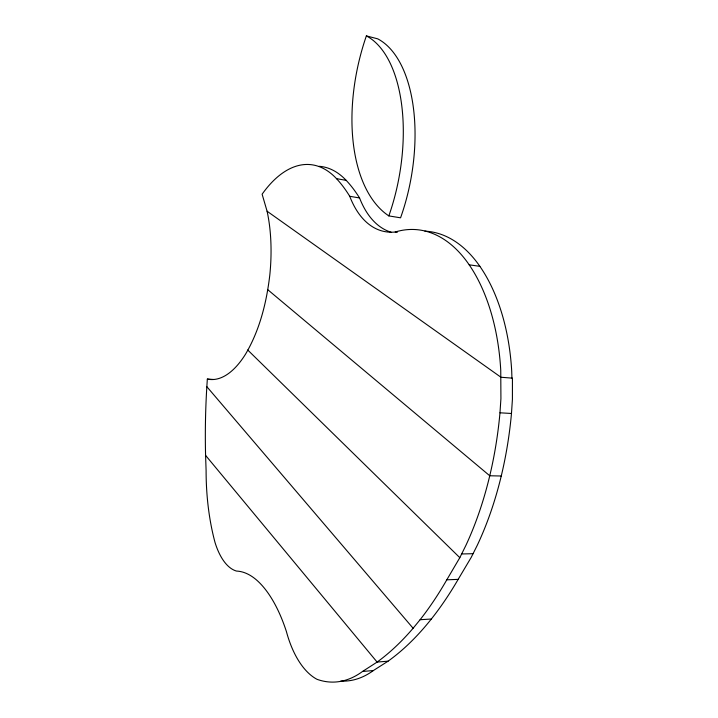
<?xml version="1.0" encoding="UTF-8"?>
<svg xmlns="http://www.w3.org/2000/svg" width="718" height="718" viewBox="0 0 718 718"><rect width="100%" height="100%" fill="white"/><g stroke="black" fill="none" stroke-linecap="round" stroke-linejoin="round"><path stroke-width="1.08" d="M267.087 211.227L500.958 377.246L512.428 378.153L512.41 399.387L511.476 413.478A250.376 138.682 -86.3 0 1 477.264 545.303L471.223 557.374L458.156 579.372A353.606 184.338 -84.6 0 1 388.088 661.17L373.396 670.531L362.518 671.474A156.766 82.776 89.8 0 1 317.015 679.309A87.946 45.799 87.8 0 1 286.392 631.499A129.276 58.266 86.7 0 0 258.704 581.975A121.082 54.774 86.8 0 0 236.527 571.07A67.232 31.529 -89 0 1 215.023 542.467A156.093 77.571 -88.2 0 1 206.102 470.64L205.581 455.365A510.803 322.938 -86.6 0 1 206.838 386.679L207.34 379.068A108.185 48.277 -83.6 0 0 245.646 353.974C259.719 330.038 266.531 302.664 269.78 275.29A108.185 48.277 -83.6 0 0 267.087 211.227L262.115 194.21A136.061 68.004 -83.9 0 1 336.482 178.638L346.193 180.371A198.698 98.958 -85.4 0 1 359.565 197.971A116.451 64.369 -77.4 0 0 391.086 232.21M362.518 671.474L377.112 662.077A355.563 182.857 -84.6 0 0 413.11 628.25L420.102 619.715A355.563 182.857 -84.6 0 0 446.793 579.821L459.816 557.68L465.829 545.527A251.821 137.641 -86.3 0 0 499.979 412.805L500.922 398.625L500.751 370.389A170.92 98.797 -86.5 0 0 469.186 264.816A161.801 93.896 -86.3 0 0 395.214 232.013A117.115 63.929 -77.5 0 1 349.738 196.292A199.685 98.133 -85.4 0 0 336.482 178.638M388.088 661.17L377.112 662.077L205.581 455.365M420.102 619.715L431.33 619.033M446.793 579.821L458.156 579.372M461.647 553.973L473.063 553.695M501.254 476.007L489.748 475.765L267.617 289.578M499.979 412.805L511.476 413.478M207.34 379.068L213.488 379.472M469.186 264.816L479.875 266.333A169.933 99.461 -86.5 0 1 511.719 371.296L511.934 378.108M395.214 232.013L397.26 232.336M388.833 215.903L400.563 217.814A132.624 68.129 -79.9 0 0 377.695 38.835L366.368 35.9A133.431 67.51 -80 0 1 388.833 215.903A148.752 82.453 -75.9 0 1 366.368 35.9M349.738 196.292L359.565 197.971M247.719 349.998L459.816 557.68M206.838 386.679L413.11 628.25M319.214 166.298A135.388 68.569 -83.8 0 1 346.193 180.371M424.912 231.142A160.868 94.525 -86.3 0 1 479.875 266.333M373.396 670.531A155.887 83.423 89.7 0 1 340.808 681.068"/></g></svg>
